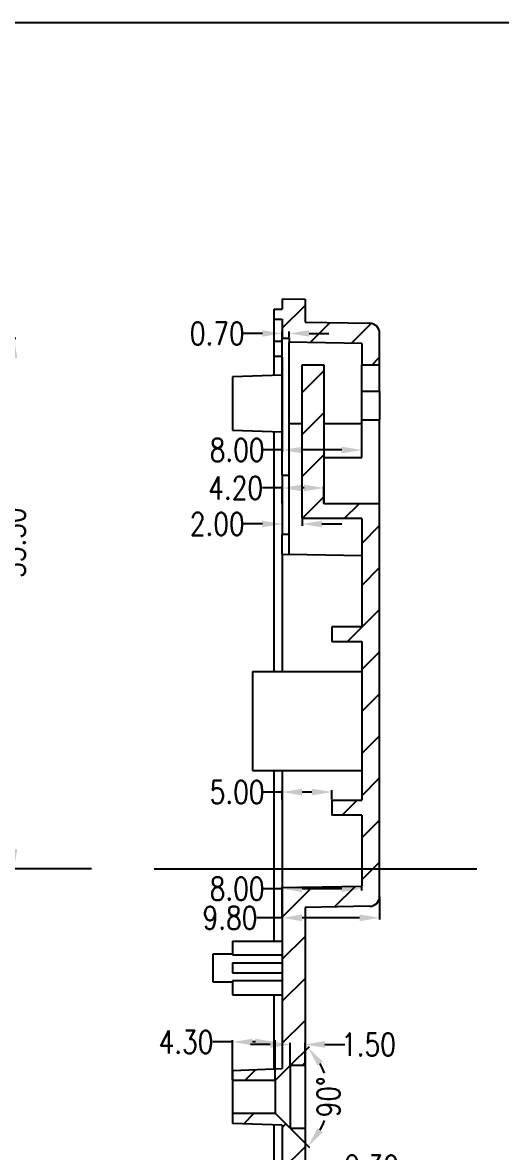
# Model space of a CAD drawing. Header units: inches. Extents: x 259 to 852, y 525 to 700.
# Drawn here: x 697.1 to 745.4, y 582.3 to 696.2 of the extents above; entities that cross this region are included whole.
import ezdxf
from ezdxf.lldxf.tags import DXFTag

# ---------------------------------------------------------------- set-up
doc = ezdxf.new("R2010")
doc.units = ezdxf.units.IN
doc.layers.add('14', color=7, linetype='Continuous')
doc.layers.add('9', color=7, linetype='Continuous')
doc.styles.get("Standard").update_dxf_attribs({"font": 'txt.shx', "width": 0.8})
tags = doc.linetypes.add('PHANTOM', pattern=[50.5, 18, -6.5, 6.5, -6.5, 6.5, -6.5]).pattern_tags.tags
tags[14:15] = [DXFTag(74, 4), DXFTag(75, 0), DXFTag(340, '0'), DXFTag(46, 0.0), DXFTag(50, 0.0), DXFTag(44, 0.0), DXFTag(45, 0.0)]
tags[12:13] = [DXFTag(74, 4), DXFTag(75, 0), DXFTag(340, '0'), DXFTag(46, 0.0), DXFTag(50, 0.0), DXFTag(44, 0.0), DXFTag(45, 0.0)]
tags[10:11] = [DXFTag(74, 4), DXFTag(75, 0), DXFTag(340, '0'), DXFTag(46, 0.0), DXFTag(50, 0.0), DXFTag(44, 0.0), DXFTag(45, 0.0)]
tags[8:9] = [DXFTag(74, 4), DXFTag(75, 0), DXFTag(340, '0'), DXFTag(46, 0.0), DXFTag(50, 0.0), DXFTag(44, 0.0), DXFTag(45, 0.0)]
tags[6:7] = [DXFTag(74, 4), DXFTag(75, 0), DXFTag(340, '0'), DXFTag(46, 0.0), DXFTag(50, 0.0), DXFTag(44, 0.0), DXFTag(45, 0.0)]
tags[4:5] = [DXFTag(74, 4), DXFTag(75, 0), DXFTag(340, '0'), DXFTag(46, 0.0), DXFTag(50, 0.0), DXFTag(44, 0.0), DXFTag(45, 0.0)]
doc.dimstyles.get("Standard").update_dxf_attribs({"dimtxt": 2.3, "dimasz": 2, "dimexe": 0.18, "dimexo": 0.0625, "dimgap": 0.09, "dimtad": 0, "dimzin": 0, "dimdsep": 46, "dimtxsty": 'Standard', "dimcen": 0.09, "dimclrd": 4, "dimclre": 4, "dimclrt": 3, "dimadec": 0, "dimazin": 0, "dimtfac": 1, "dimtofl": 0, "dimtmove": 0, "dimatfit": 3, "dimfxl": 0, "dimtolj": 1, "dimtzin": 0, "dimarcsym": 0})

# ---------------------------------------------------------------- blocks, each defined once
blk = doc.blocks.new('HATCH3')
at = {"color": 200}
for p, q in [((520.13, 287.23), (522.43, 289.53)), ((522.93, 285.79), (524.94, 287.79)), ((527.1, 285.71), (529.1, 287.71)), ((529.17, 283.54), (529.93, 284.3)), ((522.13, 280.75), (524.33, 282.95)), ((522.13, 276.51), (524.33, 278.71)), ((522.13, 272.27), (524.33, 274.46)), ((522.14, 268.04), (524.33, 270.22)), ((526.38, 268.04), (527.89, 269.54)), ((528.13, 265.54), (529.93, 267.34)), ((528.13, 261.3), (529.93, 263.1)), ((526.71, 255.64), (529.93, 258.86)), ((528.13, 252.82), (529.93, 254.62)), ((528.13, 248.58), (529.93, 250.38)), ((528.13, 244.34), (529.93, 246.14)), ((528.13, 240.1), (529.93, 241.89)), ((526.17, 238.14), (527.67, 239.64)), ((528.13, 235.86), (529.93, 237.65)), ((528.13, 231.62), (529.93, 233.41)), ((520.13, 227.86), (523.16, 230.89)), ((525.4, 228.89), (527.48, 230.96)), ((520.13, 223.62), (522.43, 225.92)), ((520.13, 219.38), (522.43, 221.68)), ((520.13, 215.14), (522.43, 217.44)), ((522.12, 212.89), (522.43, 213.2)), ((516.37, 211.39), (517.48, 212.49)), ((516.25, 207.02), (517.31, 208.09)), ((520.13, 206.66), (520.49, 207.02)), ((520.13, 202.42), (522.43, 204.72)), ((520.13, 198.18), (522.43, 200.48)), ((521.6, 195.41), (523.61, 197.42)), ((525.77, 195.34), (527.78, 197.34)), ((527.83, 193.15), (529.93, 195.25)), ((526.42, 187.51), (529.93, 191.01)), ((520.13, 185.46), (524.18, 189.51)), ((520.13, 181.22), (522.43, 183.52))]:
    blk.add_line(p, q, dxfattribs=at)
blk = doc.blocks.new('*D31')
at = {"color": 4, "lineweight": -2}
for p, q in [((704.01, 610.94), (692.85, 610.94)), ((693.03, 608.94), (693.03, 602.91)), ((693.03, 589.94), (693.03, 595.98)), ((678.51, 587.94), (693.21, 587.94))]:
    blk.add_line(p, q, dxfattribs=at)
at = {"color": 4}
for points in [[(692.7, 608.94), (693.37, 608.94), (693.03, 610.94)], [(692.7, 589.94), (693.37, 589.94), (693.03, 587.94)]]:
    blk.add_solid(points, dxfattribs=at)
at = {"layer": 'Defpoints', "color": 0}
for p in [(704.07, 610.94), (678.45, 587.94), (693.03, 587.94)]:
    blk.add_point(p, dxfattribs=at)
at = {"color": 3, "insert": (693.03, 599.44), "char_height": 2.3, "attachment_point": 5, "rotation": 90}
blk.add_mtext('\\A1;23.00', dxfattribs=at)
blk = doc.blocks.new('*D38')
at = {"color": 4, "lineweight": -2}
for p, q in [((664.01, 634.59), (694.09, 634.59)), ((693.91, 632.59), (693.91, 626.54)), ((693.91, 612.94), (693.91, 619)), ((703.94, 610.94), (693.73, 610.94))]:
    blk.add_line(p, q, dxfattribs=at)
at = {"color": 4}
for points in [[(693.57, 632.59), (694.24, 632.59), (693.91, 634.59)], [(693.57, 612.94), (694.24, 612.94), (693.91, 610.94)]]:
    blk.add_solid(points, dxfattribs=at)
at = {"layer": 'Defpoints', "color": 0}
for p in [(663.95, 634.59), (693.91, 610.94), (704.01, 610.94)]:
    blk.add_point(p, dxfattribs=at)
at = {"color": 3, "insert": (693.91, 622.77), "char_height": 2.3, "attachment_point": 5, "rotation": 90}
blk.add_mtext('\\A1;23.65', dxfattribs=at)
blk = doc.blocks.new('*D51')
at = {"color": 4, "lineweight": -2}
for p, q in [((669.51, 664.44), (696.44, 664.44)), ((696.26, 662.44), (696.26, 647.43)), ((696.26, 612.94), (696.26, 640.2)), ((703.94, 610.94), (696.08, 610.94))]:
    blk.add_line(p, q, dxfattribs=at)
at = {"color": 4}
for points in [[(695.93, 662.44), (696.6, 662.44), (696.26, 664.44)], [(695.93, 612.94), (696.6, 612.94), (696.26, 610.94)]]:
    blk.add_solid(points, dxfattribs=at)
at = {"layer": 'Defpoints', "color": 0}
for p in [(669.45, 664.44), (696.26, 610.94), (704.01, 610.94)]:
    blk.add_point(p, dxfattribs=at)
at = {"color": 3, "insert": (696.26, 643.82), "char_height": 2.3, "attachment_point": 5, "rotation": 90}
blk.add_mtext('\\A1;53.50', dxfattribs=at)
blk = doc.blocks.new('*D71')
at = {"color": 4, "lineweight": -2}
for p, q in [((723.28, 608.93), (721.28, 608.93)), ((723.28, 606.13), (723.28, 609.11)), ((729.28, 608.93), (725.28, 608.93)), ((731.28, 609.12), (731.28, 608.75))]:
    blk.add_line(p, q, dxfattribs=at)
at = {"color": 4}
for points in [[(725.28, 609.26), (725.28, 608.6), (723.28, 608.93)], [(729.28, 609.26), (729.28, 608.6), (731.28, 608.93)]]:
    blk.add_solid(points, dxfattribs=at)
at = {"layer": 'Defpoints', "color": 0}
for p in [(723.28, 608.93), (731.28, 609.18), (723.28, 606.07)]:
    blk.add_point(p, dxfattribs=at)
at = {"color": 3, "insert": (718.74, 608.93), "char_height": 2.3, "attachment_point": 5}
blk.add_mtext('\\A1;8.00', dxfattribs=at)
blk = doc.blocks.new('*D72')
at = {"color": 4, "lineweight": -2}
for p, q in [((733.08, 608.1), (733.08, 605.82)), ((723.28, 606), (720.72, 606)), ((723.28, 606.07), (723.28, 605.82)), ((731.08, 606), (725.28, 606))]:
    blk.add_line(p, q, dxfattribs=at)
at = {"color": 4}
for points in [[(725.28, 606.33), (725.28, 605.66), (723.28, 606)], [(731.08, 606.33), (731.08, 605.66), (733.08, 606)]]:
    blk.add_solid(points, dxfattribs=at)
at = {"layer": 'Defpoints', "color": 0}
for p in [(733.08, 608.16), (723.28, 606.13), (733.08, 606)]:
    blk.add_point(p, dxfattribs=at)
at = {"color": 3, "insert": (718.02, 606), "char_height": 2.3, "attachment_point": 5}
blk.add_mtext('\\A1;9.80', dxfattribs=at)
blk = doc.blocks.new('*D73')
at = {"color": 4, "lineweight": -2}
for p, q in [((723.28, 618.68), (721.28, 618.68)), ((723.28, 617.91), (723.28, 618.86)), ((726.28, 618.68), (725.28, 618.68)), ((728.28, 617.91), (728.28, 618.86))]:
    blk.add_line(p, q, dxfattribs=at)
at = {"color": 4}
for points in [[(725.28, 619.01), (725.28, 618.34), (723.28, 618.68)], [(726.28, 619.01), (726.28, 618.34), (728.28, 618.68)]]:
    blk.add_solid(points, dxfattribs=at)
at = {"layer": 'Defpoints', "color": 0}
for p in [(723.28, 618.68), (723.28, 617.84), (728.28, 617.84)]:
    blk.add_point(p, dxfattribs=at)
at = {"color": 3, "insert": (718.74, 618.68), "char_height": 2.3, "attachment_point": 5}
blk.add_mtext('\\A1;5.00', dxfattribs=at)
blk = doc.blocks.new('*D74')
at = {"color": 4, "lineweight": -2}
for p, q in [((723.28, 646.18), (723.28, 645.52)), ((725.28, 646.18), (725.28, 645.52)), ((721.28, 645.7), (719.28, 645.7)), ((727.28, 645.7), (729.28, 645.7))]:
    blk.add_line(p, q, dxfattribs=at)
at = {"color": 4}
for points in [[(721.28, 646.03), (721.28, 645.36), (723.28, 645.7)], [(727.28, 646.03), (727.28, 645.36), (725.28, 645.7)]]:
    blk.add_solid(points, dxfattribs=at)
at = {"layer": 'Defpoints', "color": 0}
for p in [(723.28, 646.24), (725.28, 646.24), (723.28, 645.7)]:
    blk.add_point(p, dxfattribs=at)
at = {"color": 3, "insert": (716.74, 645.7), "char_height": 2.3, "attachment_point": 5}
blk.add_mtext('\\A1;2.00', dxfattribs=at)
blk = doc.blocks.new('*D75')
at = {"color": 4, "lineweight": -2}
for p, q in [((723.28, 649.33), (721.28, 649.33)), ((723.28, 647.81), (723.28, 649.51)), ((725.48, 649.33), (725.28, 649.33)), ((727.48, 647.81), (727.48, 649.51))]:
    blk.add_line(p, q, dxfattribs=at)
at = {"color": 4}
for points in [[(725.28, 649.67), (725.28, 649), (723.28, 649.33)], [(725.48, 649.67), (725.48, 649), (727.48, 649.33)]]:
    blk.add_solid(points, dxfattribs=at)
at = {"layer": 'Defpoints', "color": 0}
for p in [(723.28, 649.33), (723.28, 647.74), (727.48, 647.74)]:
    blk.add_point(p, dxfattribs=at)
at = {"color": 3, "insert": (718.59, 649.33), "char_height": 2.3, "attachment_point": 5}
blk.add_mtext('\\A1;4.20', dxfattribs=at)
blk = doc.blocks.new('*D76')
at = {"color": 4, "lineweight": -2}
for p, q in [((723.28, 662.51), (723.28, 652.98)), ((731.28, 661.68), (731.28, 652.98)), ((723.28, 653.16), (721.28, 653.16)), ((729.28, 653.16), (725.28, 653.16))]:
    blk.add_line(p, q, dxfattribs=at)
at = {"color": 4}
for points in [[(725.28, 653.49), (725.28, 652.82), (723.28, 653.16)], [(729.28, 653.49), (729.28, 652.82), (731.28, 653.16)]]:
    blk.add_solid(points, dxfattribs=at)
at = {"layer": 'Defpoints', "color": 0}
for p in [(723.28, 662.57), (731.28, 661.74), (723.28, 653.16)]:
    blk.add_point(p, dxfattribs=at)
at = {"color": 3, "insert": (718.74, 653.16), "char_height": 2.3, "attachment_point": 5}
blk.add_mtext('\\A1;8.00', dxfattribs=at)
blk = doc.blocks.new('*D77')
at = {"color": 4, "lineweight": -2}
for p, q in [((721.28, 664.91), (719.28, 664.91)), ((723.28, 664.51), (723.28, 665.09)), ((723.98, 664.51), (723.98, 665.09)), ((725.98, 664.91), (727.98, 664.91))]:
    blk.add_line(p, q, dxfattribs=at)
at = {"color": 4}
for points in [[(721.28, 665.24), (721.28, 664.58), (723.28, 664.91)], [(725.98, 665.24), (725.98, 664.58), (723.98, 664.91)]]:
    blk.add_solid(points, dxfattribs=at)
at = {"layer": 'Defpoints', "color": 0}
for p in [(723.28, 664.91), (723.28, 664.44), (723.98, 664.44)]:
    blk.add_point(p, dxfattribs=at)
at = {"color": 3, "insert": (716.74, 664.91), "char_height": 2.3, "attachment_point": 5}
blk.add_mtext('\\A1;0.70', dxfattribs=at)
blk = doc.blocks.new('*D78')
at = {"color": 4, "lineweight": -2}
for p, q in [((718.28, 593.48), (716.28, 593.48)), ((718.28, 589.66), (718.28, 593.66)), ((720.58, 593.48), (720.28, 593.48)), ((722.58, 589.66), (722.58, 593.66))]:
    blk.add_line(p, q, dxfattribs=at)
at = {"color": 4}
for points in [[(720.28, 593.81), (720.28, 593.14), (718.28, 593.48)], [(720.58, 593.81), (720.58, 593.14), (722.58, 593.48)]]:
    blk.add_solid(points, dxfattribs=at)
at = {"layer": 'Defpoints', "color": 0}
for p in [(718.28, 593.48), (718.28, 589.59), (722.58, 589.59)]:
    blk.add_point(p, dxfattribs=at)
at = {"color": 3, "insert": (713.59, 593.48), "char_height": 2.3, "attachment_point": 5}
blk.add_mtext('\\A1;4.30', dxfattribs=at)
blk = doc.blocks.new('*D79')
at = {"color": 4, "lineweight": -2}
for p, q in [((724.08, 591.16), (724.08, 593.41)), ((725.58, 591.16), (725.58, 593.41)), ((722.08, 593.23), (720.08, 593.23)), ((727.58, 593.23), (729.58, 593.23))]:
    blk.add_line(p, q, dxfattribs=at)
at = {"color": 4}
for points in [[(722.08, 593.57), (722.08, 592.9), (724.08, 593.23)], [(727.58, 593.57), (727.58, 592.9), (725.58, 593.23)]]:
    blk.add_solid(points, dxfattribs=at)
at = {"layer": 'Defpoints', "color": 0}
for p in [(725.58, 593.23), (724.08, 591.09), (725.58, 591.09)]:
    blk.add_point(p, dxfattribs=at)
at = {"color": 3, "insert": (731.97, 593.23), "char_height": 2.3, "attachment_point": 5}
blk.add_mtext('\\A1;1.50', dxfattribs=at)
blk = doc.blocks.new('*D80')
at = {"color": 4, "lineweight": -2}
for p, q in [((723.28, 584.81), (723.28, 580.73)), ((725.58, 584.73), (725.58, 580.73)), ((721.28, 580.91), (719.28, 580.91)), ((727.58, 580.91), (729.58, 580.91))]:
    blk.add_line(p, q, dxfattribs=at)
at = {"color": 4}
for points in [[(721.28, 581.24), (721.28, 580.57), (723.28, 580.91)], [(727.58, 581.24), (727.58, 580.57), (725.58, 580.91)]]:
    blk.add_solid(points, dxfattribs=at)
at = {"layer": 'Defpoints', "color": 0}
for p in [(723.28, 584.87), (725.58, 584.79), (725.58, 580.91)]:
    blk.add_point(p, dxfattribs=at)
at = {"color": 3, "insert": (732.28, 580.91), "char_height": 2.3, "attachment_point": 5}
blk.add_mtext('\\A1;2.30', dxfattribs=at)
blk = doc.blocks.new('*D84')
at = {"color": 4, "lineweight": -2}
for p, q in [((724.13, 591.14), (726.02, 593.03)), ((724.13, 584.75), (726.02, 582.85))]:
    blk.add_line(p, q, dxfattribs=at)
for start, end in [(19.9092, 28.6171), (331.3829, 340.0908)]:
    blk.add_arc((720.93, 587.94), 7.02, start, end, dxfattribs=at)
at = {"color": 4}
for points in [[(726.83, 591.11), (727.36, 591.51), (725.9, 592.91)], [(727.36, 584.38), (726.83, 584.78), (725.9, 582.98)]]:
    blk.add_solid(points, dxfattribs=at)
at = {"layer": 'Defpoints', "color": 0}
for p in [(724.08, 591.09), (722.58, 589.59), (722.58, 586.29), (727.71, 586.13), (724.08, 584.79)]:
    blk.add_point(p, dxfattribs=at)
at = {"color": 3, "insert": (727.95, 587.94), "char_height": 2.3, "attachment_point": 5, "rotation": 90}
blk.add_mtext('\\A1;90°', dxfattribs=at)

msp = doc.modelspace()

# ---------------------------------------------------------------- linework, layer by layer
msp.add_lwpolyline([(602.989, 696.246), (851.527, 696.246), (851.527, 524.646), (602.989, 524.646)], close=True)
at = {"layer": '14', "color": 7}
for p, q in [((723.285, 668.394), (723.285, 667.344)), ((723.285, 668.394), (725.585, 668.354)), ((725.585, 668.354), (725.585, 666.044)), ((722.485, 667.344), (723.285, 667.344)), ((722.485, 666.344), (722.485, 667.344)), ((722.485, 666.344), (723.285, 666.344)), ((722.485, 664.088), (722.485, 666.344)), ((723.285, 666.344), (723.285, 664.444)), ((725.585, 666.044), (732.102, 665.93)), ((723.285, 664.088), (722.485, 664.088)), ((723.285, 664.444), (723.985, 664.444)), ((723.285, 650.633), (723.285, 664.444)), ((723.985, 664.444), (723.985, 664.032)), ((731.285, 663.904), (723.985, 664.032)), ((723.985, 655.794), (723.985, 664.032)), ((733.085, 661.744), (733.085, 664.93)), ((731.285, 663.904), (731.285, 661.744)), ((723.285, 662.57), (722.485, 662.57)), ((725.285, 646.244), (725.285, 661.744)), ((725.285, 661.744), (727.485, 661.744)), ((727.485, 661.744), (727.485, 647.744)), ((731.285, 661.744), (733.085, 661.744)), ((731.285, 659.094), (731.285, 661.744)), ((733.085, 659.094), (733.085, 661.744)), ((723.285, 660.694), (718.285, 660.519)), ((718.285, 660.519), (718.285, 657.844)), ((731.285, 659.094), (733.085, 659.094)), ((731.285, 656.215), (731.285, 659.094)), ((733.085, 659.094), (733.085, 656.215)), ((718.285, 657.844), (718.285, 655.169)), ((731.285, 656.215), (733.085, 656.215)), ((731.285, 652.394), (731.285, 656.215)), ((733.085, 647.744), (733.085, 656.215)), ((718.285, 655.169), (723.285, 654.994)), ((725.285, 655.794), (723.985, 655.794)), ((723.985, 642.632), (723.985, 655.794)), ((731.285, 655.794), (727.485, 655.794)), ((727.485, 652.394), (731.285, 652.394)), ((723.285, 650.633), (723.985, 650.633)), ((723.285, 650.633), (723.285, 644.654)), ((733.085, 647.744), (727.485, 647.744)), ((733.085, 608.158), (733.085, 647.744)), ((731.285, 646.244), (725.285, 646.244)), ((731.285, 646.244), (731.285, 635.344)), ((723.985, 644.654), (723.285, 644.654)), ((723.285, 642.644), (723.285, 644.654)), ((723.285, 642.644), (723.985, 642.632)), ((723.285, 642.644), (723.285, 630.844)), ((731.285, 642.504), (723.985, 642.632)), ((731.285, 635.344), (728.285, 635.344)), ((728.285, 635.344), (728.285, 633.844)), ((728.285, 633.844), (731.285, 633.844)), ((731.285, 633.844), (731.285, 617.844)), ((720.285, 630.844), (720.285, 620.844)), ((720.285, 630.844), (731.285, 630.844)), ((720.285, 620.844), (731.285, 620.844)), ((723.285, 620.844), (723.285, 609.044)), ((728.285, 617.844), (728.285, 616.344)), ((728.285, 617.844), (731.285, 617.844)), ((731.285, 616.344), (728.285, 616.344)), ((731.285, 616.344), (731.285, 609.184)), ((723.285, 609.044), (731.285, 609.184)), ((723.285, 609.044), (723.285, 597.21)), ((732.102, 607.158), (725.585, 607.044)), ((725.585, 607.044), (725.585, 597.21)), ((718.285, 603.644), (718.285, 602.252)), ((718.285, 603.644), (723.285, 603.644)), ((716.285, 602.344), (716.285, 600.944)), ((718.285, 602.344), (716.285, 602.344)), ((718.285, 602.252), (723.285, 602.252)), ((718.285, 601.444), (718.285, 600.444)), ((718.285, 601.444), (723.285, 601.444)), ((716.285, 600.944), (716.285, 599.544)), ((718.285, 600.444), (723.285, 600.444)), ((716.285, 599.544), (718.285, 599.544)), ((723.285, 599.636), (718.285, 599.636)), ((718.285, 599.636), (718.285, 598.244)), ((718.285, 598.244), (723.285, 598.244)), ((723.285, 597.21), (723.285, 590.794)), ((725.585, 597.21), (725.585, 591.094)), ((718.285, 590.619), (723.285, 590.794)), ((718.285, 590.619), (718.285, 589.594)), ((722.585, 589.594), (724.085, 591.094)), ((724.085, 591.094), (724.085, 584.794)), ((725.585, 591.094), (724.085, 591.094)), ((725.585, 591.094), (725.585, 584.794)), ((722.585, 589.594), (718.285, 589.594)), ((718.285, 589.594), (718.285, 586.294)), ((722.585, 589.594), (722.585, 587.944)), ((722.585, 587.944), (722.585, 586.294)), ((718.285, 586.294), (722.585, 586.294)), ((718.285, 586.294), (718.285, 585.269)), ((724.085, 584.794), (722.585, 586.294)), ((723.285, 585.094), (718.285, 585.269)), ((723.285, 585.094), (723.285, 579.294)), ((724.085, 584.794), (725.585, 584.794)), ((725.585, 584.794), (725.585, 579.294))]:
    msp.add_line(p, q, dxfattribs=at)
for centre, start, end in [((732.085, 664.93), 0, 89), ((732.085, 608.158), 271, 0)]:
    msp.add_arc(centre, 1, start, end, dxfattribs=at)
for points, knots in [([(722.485, 662.57), (722.485, 662.904), (722.485, 663.287), (722.485, 663.82), (722.485, 664.03), (722.485, 664.088)], [0, 0, 0, 0, 0.5, 0.5, 1, 1, 1, 1]), ([(722.485, 630.841), (722.485, 633.118), (722.485, 635.408), (722.485, 643.495), (722.485, 649.275), (722.485, 655.022)], [0, 0, 0, 0, 0.2831539, 0.2831539, 1, 1, 1, 1]), ([(722.485, 603.65), (722.485, 606.859), (722.485, 610.057), (722.485, 615.249), (722.485, 617.255), (722.485, 619.79), (722.485, 620.319), (722.485, 620.848)], [0, 0, 0, 0, 0.5559162, 0.5559162, 0.9067626, 0.9067626, 1, 1, 1, 1]), ([(722.485, 564.523), (722.485, 568.541), (722.485, 572.578), (722.485, 579.461), (722.485, 582.29), (722.485, 585.121)], [0, 0, 0, 0, 0.5910166, 0.5910166, 1, 1, 1, 1])]:
    msp.add_open_spline(points, degree=3, knots=knots, dxfattribs=at)
for points in [[(722.485, 660.667), (722.485, 661.302), (722.485, 661.936), (722.485, 662.57)], [(722.485, 590.767), (722.485, 593.266), (722.485, 595.76), (722.485, 598.248)]]:
    msp.add_open_spline(points, degree=3, dxfattribs=at)
at = {"layer": '9', "color": 1, "linetype": 'PHANTOM'}
for p, q in [((704.069, 610.944), (608.831, 610.944)), ((710.395, 610.944), (742.87, 610.944))]:
    msp.add_line(p, q, dxfattribs=at)

# ---------------------------------------------------------------- block references
at = {"layer": '14', "color": 200}
msp.add_blockref('HATCH3', (203.155, 378.207), dxfattribs=at)

# ---------------------------------------------------------------- dimensions: what is measured, and where the dimension line sits
for base, p1, p2, picture, middle in [((723.285, 664.912), (723.985, 664.444), (723.285, 664.444), '*D77', (716.741, 664.912)), ((723.285, 649.333), (727.485, 647.744), (723.285, 647.744), '*D75', (718.588, 649.333)), ((723.285, 645.696), (725.285, 646.244), (723.285, 646.244), '*D74', (716.741, 645.696)), ((723.285, 618.677), (728.285, 617.844), (723.285, 617.844), '*D73', (718.741, 618.677)), ((718.285, 593.475), (722.585, 589.594), (718.285, 589.594), '*D78', (713.588, 593.475)), ((725.585, 593.234), (724.085, 591.094), (725.585, 591.094), '*D79', (731.975, 593.234)), ((725.585, 580.907), (723.285, 584.869), (725.585, 584.794), '*D80', (732.281, 580.907))]:
    dim = msp.add_linear_dim(base=base, p1=p1, p2=p2, dimstyle='Standard')
    dim.commit()
    dim.dimension.update_dxf_attribs({"geometry": picture, "text_midpoint": middle})
dim = msp.add_linear_dim(base=(696.262, 610.944), p1=(669.45, 664.444), p2=(704.006, 610.944), angle=90, dimstyle='Standard')
dim.commit()
dim.dimension.update_dxf_attribs({"geometry": '*D51', "text_midpoint": (696.262, 643.817), "dimtype": 160})
for base, p1, p2, picture, middle in [((723.285, 653.158), (731.285, 661.744), (723.285, 662.57), '*D76', (718.741, 653.158)), ((723.285, 608.93), (731.285, 609.184), (723.285, 606.071), '*D71', (718.741, 608.93)), ((733.085, 605.996), (723.285, 606.134), (733.085, 608.158), '*D72', (718.022, 605.996))]:
    dim = msp.add_linear_dim(base=base, p1=p1, p2=p2, dimstyle='Standard')
    dim.commit()
    dim.dimension.update_dxf_attribs({"geometry": picture, "text_midpoint": middle, "dimtype": 160})
for base, p1, p2, picture, middle in [((693.905, 610.944), (663.95, 634.594), (704.006, 610.944), '*D38', (693.905, 622.769)), ((693.034, 587.944), (704.069, 610.944), (678.45, 587.944), '*D31', (693.034, 599.444))]:
    dim = msp.add_linear_dim(base=base, p1=p1, p2=p2, angle=90, dimstyle='Standard')
    dim.commit()
    dim.dimension.update_dxf_attribs({"geometry": picture, "text_midpoint": middle})
dim = msp.add_angular_dim_2l(base=(727.714, 586.127), line1=((724.085, 584.794), (722.585, 586.294)), line2=((722.585, 589.594), (724.085, 591.094)), dimstyle='Standard')
dim.commit()
dim.dimension.update_dxf_attribs({"geometry": '*D84', "text_midpoint": (727.953, 587.944)})

doc.saveas('drawing.dxf')
